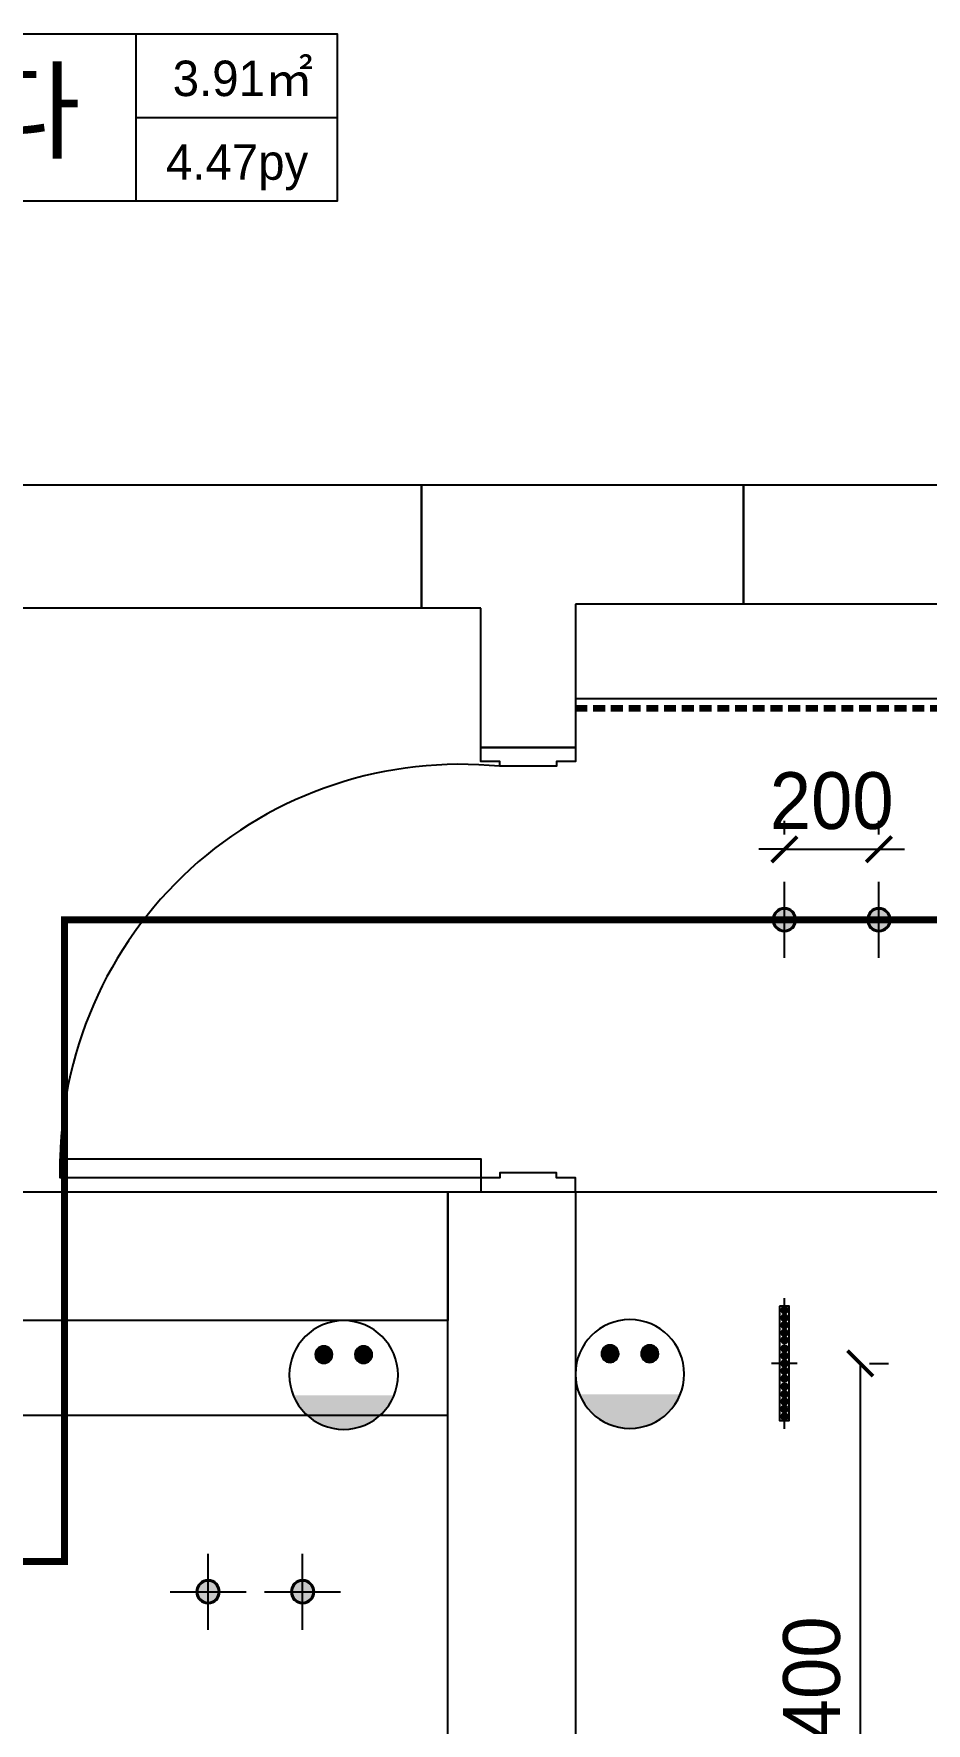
# Model space of a CAD drawing. Header units: millimetres. Extents: x 744 to 27144, y 914 to 19934.
# Drawn here: x 8889 to 10777, y 12317 to 15889 of the extents above; entities that cross this region are included whole.
import ezdxf
from ezdxf.enums import TextEntityAlignment as Align

# ---------------------------------------------------------------- set-up
doc = ezdxf.new("R2010")
doc.units = ezdxf.units.MM
doc.header["$LTSCALE"] = 10
doc.linetypes.add('HIDDEN', pattern=[0.375, 0.25, -0.125])
for name, color, linetype in [('0-ELC TEXT', 7, 'Continuous'), ('03-TEXT', 3, 'Continuous'), ('CO-DO-FR', 7, 'Continuous'), ('CO-DOOR', 8, 'Continuous'), ('RC-LIGHT', 7, 'Continuous'), ('가구', 6, 'Continuous'), ('설비', 140, 'Continuous'), ('외부벽체선', 2, 'Continuous'), ('창호', 4, 'Continuous')]:
    doc.layers.add(name, color=color, linetype=linetype)
doc.styles.add('YOURNAME', font='Dotum.ttf')
doc.styles.add('차영규', font='조선일보명조.ttf')
doc.dimstyles.new('YOURNAME-60', dxfattribs={"dimscale": 60, "dimtxt": 2, "dimasz": 0.9, "dimexe": 1, "dimexo": 3, "dimgap": 0.7, "dimtad": 1, "dimdec": 0, "dimzin": 0, "dimdsep": 46, "dimlunit": 6, "dimtxsty": 'YOURNAME', "dimblk": 'ARCHTICK', "dimcen": 0, "dimclrd": 1, "dimclre": 1, "dimclrt": 7, "dimadec": 0, "dimazin": 0, "dimtfac": 1, "dimtdec": 0, "dimtix": 1, "dimtmove": 2, "dimatfit": 3, "dimldrblk": 'ARCHTICK', "dimfxl": 1, "dimtolj": 1, "dimtzin": 0, "dimarcsym": 0})

# ---------------------------------------------------------------- blocks, each defined once
blk = doc.blocks.new('BUDDDD')
at = {"layer": 'CO-DO-FR'}
for points in [[(9835.4, 14380.1), (10035.4, 14380.1), (10035.4, 14350.1), (9995.4, 14350.1), (9995.4, 14340.1), (9875.4, 14340.1), (9875.4, 14350.1), (9835.4, 14350.1), (9835.4, 14380.1)], [(9835.4, 13440.1), (10035.4, 13440.1), (10035.4, 13470.1), (9995.4, 13470.1), (9995.4, 13480.1), (9875.4, 13480.1), (9875.4, 13470.1), (9835.4, 13470.1), (9835.4, 13440.1)]]:
    blk.add_lwpolyline(points, close=True, dxfattribs=at)
at = {"layer": 'CO-DOOR'}
blk.add_lwpolyline([(8945.4, 13510.1), (9835.4, 13510.1), (9835.4, 13470.1), (8945.4, 13470.1)], close=True, dxfattribs=at)
blk.add_arc((9791.2, 13498.4), 845.8, 84.2876, 180.5657, dxfattribs=at)
at = {"layer": '외부벽체선'}
for p, q in [((9709.4, 14935.1), (10390.4, 14935.1)), ((9709.4, 14674.1), (9709.4, 14935.1)), ((10390.4, 14935.1), (10390.4, 14683.1)), ((10390.4, 14683.1), (10035.4, 14683.1)), ((10035.4, 14683.1), (10035.4, 14380.1)), ((9835.4, 14674.1), (9709.4, 14674.1)), ((9835.4, 14380.1), (9835.4, 14674.1)), ((10035.4, 14380.1), (9835.4, 14380.1)), ((9835.4, 14380.1), (10035.4, 14380.1)), ((9765.4, 13440.1), (10035.4, 13440.1)), ((9765.4, 9944.1), (9765.4, 13440.1)), ((10035.4, 13440.1), (10035.4, 9944.1))]:
    blk.add_line(p, q, dxfattribs=at)
at = {"layer": '창호'}
for points in [[(8123.4, 14935.1), (9709.4, 14935.1), (9709.4, 14674.1), (8123.4, 14674.1)], [(10390.4, 14935.1), (13825.4, 14935.1), (13825.4, 14683.1), (10390.4, 14683.1)], [(7907.4, 13440.1), (9765.4, 13440.1), (9765.4, 13168.1), (7907.4, 13168.1)]]:
    blk.add_lwpolyline(points, close=True, dxfattribs=at)
blk = doc.blocks.new('ㅁㄴㅇㄹㅇㄴㄹ')
at = {"layer": '설비'}
h = blk.add_hatch(color=10, dxfattribs=at)
edge = h.paths.add_edge_path()
edge.add_line((22409.7, 5625.9), (22196.4, 5625.9))
edge.add_ellipse((22303, 5582.9), major_axis=(81.3, -81.3), ratio=1, start_angle=66.9578, end_angle=203.0422, ccw=False)
h = blk.add_hatch(color=10, dxfattribs=at)
edge = h.paths.add_edge_path()
edge.add_arc((22261, 5539.9), 18.3, 0, 360)
h = blk.add_hatch(color=10, dxfattribs=at)
edge = h.paths.add_edge_path()
edge.add_arc((22345, 5539.9), 18.3, 0, 360)
at = {"layer": '설비', "color": 10}
for centre, radius in [((22303, 5582.9), 115), ((22261, 5539.9), 18.3), ((22345, 5539.9), 18.3)]:
    blk.add_circle(centre, radius, dxfattribs=at)
blk = doc.blocks.new('15RN')
at = {"linetype": 'Continuous'}
h = blk.add_hatch(color=4, dxfattribs=at)
h.dxf.hatch_style = 1
edge = h.paths.add_edge_path()
edge.add_arc((178902.9, 29403.8), 11.1, 270, 630)
h = blk.add_hatch(color=4, dxfattribs=at)
h.dxf.hatch_style = 1
edge = h.paths.add_edge_path()
edge.add_arc((178902.9, 29376.3), 11.1, 270, 630)
h = blk.add_hatch(color=4, dxfattribs=at)
h.dxf.hatch_style = 1
edge = h.paths.add_edge_path()
edge.add_arc((178902.9, 29348.8), 11.1, -270, 90, ccw=False)
h = blk.add_hatch(color=4, dxfattribs=at)
h.dxf.hatch_style = 1
edge = h.paths.add_edge_path()
edge.add_arc((178902.9, 29321.4), 11.1, -270, 90, ccw=False)
h = blk.add_hatch(color=4, dxfattribs=at)
h.dxf.hatch_style = 1
edge = h.paths.add_edge_path()
edge.add_arc((178902.9, 29293.9), 11.1, -270, 90, ccw=False)
h = blk.add_hatch(color=4, dxfattribs=at)
h.dxf.hatch_style = 1
edge = h.paths.add_edge_path()
edge.add_arc((178902.9, 29263.8), 11.1, 270, 630)
h = blk.add_hatch(color=4, dxfattribs=at)
h.dxf.hatch_style = 1
edge = h.paths.add_edge_path()
edge.add_arc((178902.9, 29236.3), 11.1, 270, 630)
h = blk.add_hatch(color=4, dxfattribs=at)
h.dxf.hatch_style = 1
edge = h.paths.add_edge_path()
edge.add_arc((178902.9, 29208.8), 11.1, -270, 90, ccw=False)
h = blk.add_hatch(color=4, dxfattribs=at)
h.dxf.hatch_style = 1
edge = h.paths.add_edge_path()
edge.add_arc((178902.9, 29181.4), 11.1, -270, 90, ccw=False)
h = blk.add_hatch(color=4, dxfattribs=at)
h.dxf.hatch_style = 1
edge = h.paths.add_edge_path()
edge.add_arc((178902.9, 29153.9), 11.1, -270, 90, ccw=False)
h = blk.add_hatch(color=4, dxfattribs=at)
h.dxf.hatch_style = 1
edge = h.paths.add_edge_path()
edge.add_arc((178902.9, 29123.8), 11.1, 270, 630)
h = blk.add_hatch(color=4, dxfattribs=at)
h.dxf.hatch_style = 1
edge = h.paths.add_edge_path()
edge.add_arc((178902.9, 29096.3), 11.1, 270, 630)
h = blk.add_hatch(color=4, dxfattribs=at)
h.dxf.hatch_style = 1
edge = h.paths.add_edge_path()
edge.add_arc((178902.9, 29068.8), 11.1, -270, 90, ccw=False)
h = blk.add_hatch(color=4, dxfattribs=at)
h.dxf.hatch_style = 1
edge = h.paths.add_edge_path()
edge.add_arc((178902.9, 29041.4), 11.1, -270, 90, ccw=False)
h = blk.add_hatch(color=4, dxfattribs=at)
h.dxf.hatch_style = 1
edge = h.paths.add_edge_path()
edge.add_arc((178902.9, 29013.9), 11.1, -270, 90, ccw=False)
at = {"color": 1, "linetype": 'Continuous'}
for p, q in [((178902.9, 28968.8), (178902.9, 29448.8)), ((178950.4, 29208.8), (178855.4, 29208.8))]:
    blk.add_line(p, q, dxfattribs=at)
at = {"color": 4, "linetype": 'Continuous'}
for centre, radius in [((178902.9, 29403.8), 12.2), ((178902.9, 29403.8), 11.1), ((178902.9, 29376.3), 12.2), ((178902.9, 29348.8), 12.2), ((178902.9, 29376.3), 11.1), ((178902.9, 29348.8), 11.1), ((178902.9, 29321.4), 12.2), ((178902.9, 29293.9), 12.2), ((178902.9, 29263.8), 12.2), ((178902.9, 29321.4), 11.1), ((178902.9, 29293.9), 11.1), ((178902.9, 29236.3), 12.2), ((178902.9, 29208.8), 12.2), ((178902.9, 29263.8), 11.1), ((178902.9, 29236.3), 11.1), ((178902.9, 29208.8), 11.1), ((178902.9, 29181.4), 12.2), ((178902.9, 29153.9), 12.2), ((178902.9, 29181.4), 11.1), ((178902.9, 29153.9), 11.1), ((178902.9, 29123.8), 12.2), ((178902.9, 29096.3), 12.2), ((178902.9, 29123.8), 11.1), ((178902.9, 29096.3), 11.1), ((178902.9, 29068.8), 12.2), ((178902.9, 29041.4), 12.2), ((178902.9, 29068.8), 11.1), ((178902.9, 29041.4), 11.1), ((178902.9, 29013.9), 12.2), ((178902.9, 29013.9), 11.1)]:
    blk.add_circle(centre, radius, dxfattribs=at)
at = {"layer": 'RC-LIGHT'}
blk.add_lwpolyline([(178885.4, 29418.8), (178885.4, 28998.8), (178920.4, 28998.8), (178920.4, 29418.8)], close=True, dxfattribs=at)
blk = doc.blocks.new('1')
at = {"linetype": 'Continuous'}
h = blk.add_hatch(color=4, dxfattribs=at)
h.dxf.hatch_style = 1
edge = h.paths.add_edge_path()
edge.add_arc((11539653.5, -14273503.8), 37.5, 0, 360)
at = {"color": 1, "linetype": 'Continuous'}
for p, q in [((11539653.5, -14273637.1), (11539653.5, -14273370.5)), ((11539520.2, -14273503.8), (11539786.8, -14273503.8))]:
    blk.add_line(p, q, dxfattribs=at)
at = {"color": 4, "linetype": 'Continuous'}
for radius in [41.5, 37.5]:
    blk.add_circle((11539653.5, -14273503.8), radius, dxfattribs=at)
blk = doc.blocks.new('_ArchTick')
at = {"color": 0, "linetype": 'ByBlock', "const_width": 0.15}
blk.add_lwpolyline([(-0.5, -0.5), (0.5, 0.5)], dxfattribs=at)
blk = doc.blocks.new('*D146')
at = {"color": 1, "lineweight": -2, "transparency": 16777216}
for p, q in [((10637.5, 13077.5), (10637.5, 11658.3)), ((10657.3, 13077.5), (10697.5, 13077.5)), ((10662.3, 11658.3), (10697.5, 11658.3))]:
    blk.add_line(p, q, dxfattribs=at)
at = {"layer": 'Defpoints', "color": 0, "transparency": 16777216}
for p in [(10477.3, 13077.5), (10482.3, 11658.3), (10637.5, 11658.3)]:
    blk.add_point(p, dxfattribs=at)
at = {"color": 1, "lineweight": -2, "transparency": 16777216, "xscale": 54, "yscale": 54, "zscale": 54}
for p, rotation in [((10637.5, 13077.5), 90), ((10637.5, 11658.3), 270)]:
    blk.add_blockref('_ArchTick', p, dxfattribs=dict(at, rotation=rotation))
at = {"color": 7, "transparency": 16777216, "insert": (10535.4, 12367.9), "char_height": 120, "attachment_point": 5, "rotation": 90, "style": 'YOURNAME'}
blk.add_mtext('\\A1;1400', dxfattribs=at)
blk = doc.blocks.new('*D160')
at = {"color": 1, "lineweight": -2, "transparency": 16777216}
for p, q in [((10477.3, 14195.6), (10477.3, 14224.5)), ((10677.3, 14195.6), (10677.3, 14224.5)), ((10477.3, 14164.5), (10423.3, 14164.5)), ((10477.3, 14164.5), (10677.3, 14164.5)), ((10677.3, 14164.5), (10731.3, 14164.5))]:
    blk.add_line(p, q, dxfattribs=at)
at = {"layer": 'Defpoints', "color": 0, "transparency": 16777216}
for p in [(10677.3, 14164.5), (10477.3, 14015.6), (10677.3, 14015.6)]:
    blk.add_point(p, dxfattribs=at)
at = {"color": 1, "lineweight": -2, "transparency": 16777216, "xscale": 54, "yscale": 54, "zscale": 54}
blk.add_blockref('_ArchTick', (10477.3, 14164.5), dxfattribs=at)
at = {"color": 1, "lineweight": -2, "transparency": 16777216, "xscale": 54, "yscale": 54, "zscale": 54, "rotation": 180}
blk.add_blockref('_ArchTick', (10677.3, 14164.5), dxfattribs=at)
at = {"color": 7, "transparency": 16777216, "insert": (10577.3, 14266.6), "char_height": 120, "attachment_point": 5, "style": 'YOURNAME'}
blk.add_mtext('\\A1;200', dxfattribs=at)

msp = doc.modelspace()

# ---------------------------------------------------------------- linework, layer by layer
at = {"layer": '0-ELC TEXT'}
for p, q in [((9106.3, 15535.1), (9106.3, 15888.8)), ((9106.3, 15712), (9531, 15712))]:
    msp.add_line(p, q, dxfattribs=at)
msp.add_lwpolyline([(7886.3, 15888.8), (9531, 15888.8), (9531, 15535.1), (7886.3, 15535.1)], close=True, dxfattribs=at)
at = {"layer": 'Defpoints'}
msp.add_line((10035.4, 13440.1), (14191.4, 13440.1), dxfattribs=at)
for points in [[(10035.4, 14483.1), (14191.4, 14483.1)], [(6666.4, 12968.1), (9765.4, 12968.1)]]:
    msp.add_lwpolyline(points, dxfattribs=at)
at = {"layer": '가구', "color": 1, "linetype": 'HIDDEN', "lineweight": 120, "ltscale": 10}
msp.add_line((10035.4, 14463.1), (14191.4, 14463.1), dxfattribs=at)
at = {"layer": '가구', "color": 1, "linetype": 'HIDDEN', "lineweight": 120, "ltscale": 10, "const_width": 15}
msp.add_lwpolyline([(11405.6, 14015.6), (8954.4, 14015.6), (8954.4, 12658.9), (8844.8, 12658.9)], dxfattribs=at)

# ---------------------------------------------------------------- block references
at = {"xscale": -1, "rotation": 180}
for p in [(-12758, 18635.9), (-12152.6, 18637.9)]:
    msp.add_blockref('ㅁㄴㅇㄹㅇㄴㄹ', p, dxfattribs=at)
at = {"layer": 'RC-LIGHT', "xscale": -0.6024096385271789, "yscale": 0.6024096385271789, "zscale": 0.6024096385271789, "rotation": 270}
for p in [(8608973.5, -6937582.9), (8609173.5, -6937582.9), (8607754.4, -6939003.8), (8607954.4, -6939003.8)]:
    msp.add_blockref('1', p, dxfattribs=at)
at = {"layer": 'RC-LIGHT', "xscale": 0.5759256214623899, "yscale": 0.5759256214623899, "zscale": 0.5759256214623899}
msp.add_blockref('15RN', (-92557.5, -3744.6), dxfattribs=at)
at = {"layer": '창호'}
msp.add_blockref('BUDDDD', (0, 0), dxfattribs=at)

# ---------------------------------------------------------------- texts
at = {"layer": '03-TEXT', "style": '차영규'}
for s, height, p in [('방1베란다', 166.67, (8508.1, 15642.5)), ('3.91㎡', 75, (9332, 15757.1)), ('4.47py', 75, (9319.5, 15580.2))]:
    msp.add_text(s, height=height, dxfattribs=at).set_placement(p, align=Align.CENTER)

# ---------------------------------------------------------------- dimensions: what is measured, and where the dimension line sits
dim = msp.add_linear_dim(base=(10677.3, 14164.5), p1=(10477.3, 14015.6), p2=(10677.3, 14015.6), dimstyle='YOURNAME-60')
dim.commit()
dim.dimension.update_dxf_attribs({"geometry": '*D160', "text_midpoint": (10577.3, 14266.6)})
dim = msp.add_linear_dim(base=(10637.5, 11658.3), p1=(10477.3, 13077.5), p2=(10482.3, 11658.3), angle=90, text='1400', dimstyle='YOURNAME-60')
dim.commit()
dim.dimension.update_dxf_attribs({"geometry": '*D146', "text_midpoint": (10535.4, 12367.9)})

doc.saveas('drawing.dxf')
